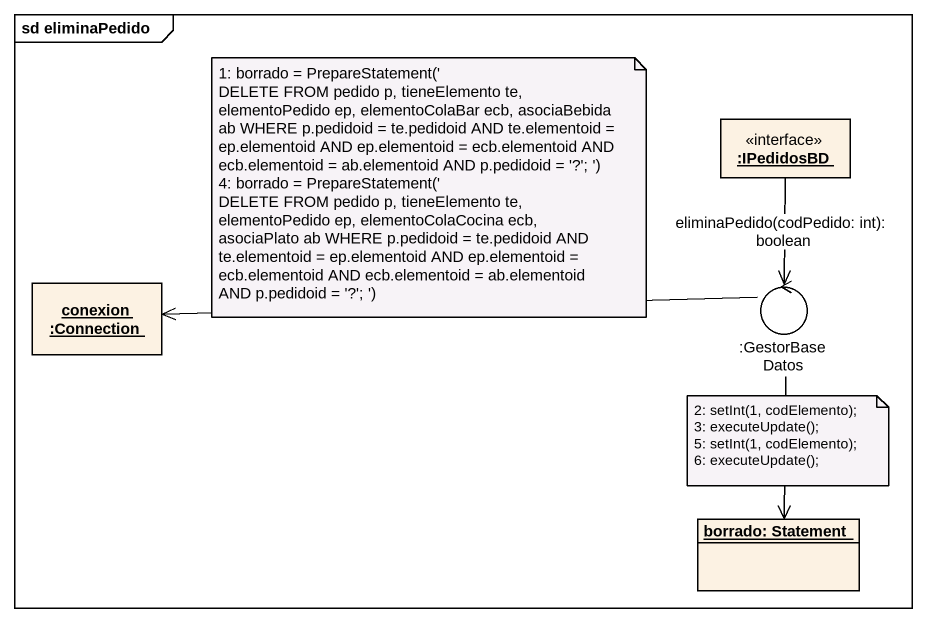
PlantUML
@startuml
mainframe sd eliminaPedido
allowmixing
hide circle
hide empty members
object ":IPedidosBD" as IPedidosBD <<interface>>
object "conexion :Connection" as conexion_Connection
control ":GestorBaseDatos" as GestorBaseDatos
object "borrado: Statement" as borrado_Statement
IPedidosBD --> GestorBaseDatos : eliminaPedido(codPedido: int): boolean
GestorBaseDatos -left-> conexion_Connection
borrado_Statement <-up- GestorBaseDatos
note as N1
  1: borrado = PrepareStatement('
  DELETE FROM pedido p, tieneElemento te, elementoPedido ep, elementoColaBar ecb, asociaBebida ab WHERE p.pedidoid = te.pedidoid AND te.elementoid = ep.elementoid AND ep.elementoid = ecb.elementoid AND ecb.elementoid = ab.elementoid AND p.pedidoid = '?'; ')
  4: borrado = PrepareStatement('
  DELETE FROM pedido p, tieneElemento te, elementoPedido ep, elementoColaCocina ecb, asociaPlato ab WHERE p.pedidoid = te.pedidoid AND te.elementoid = ep.elementoid AND ep.elementoid = ecb.elementoid AND ecb.elementoid = ab.elementoid AND p.pedidoid = '?'; ')
end note
note as N2
  2: setInt(1, codElemento);
  3: executeUpdate();
  5: setInt(1, codElemento);
  6: executeUpdate();
end note
@enduml
